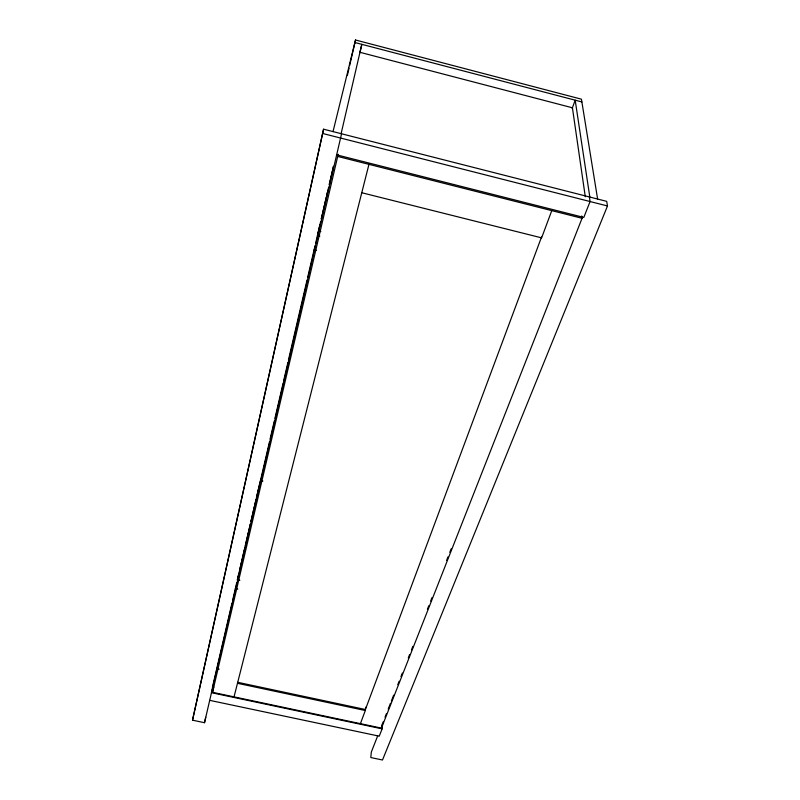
<?xml version="1.0" encoding="UTF-8"?>
<svg xmlns="http://www.w3.org/2000/svg" width="800" height="800" viewBox="0 0 800 800"><rect width="100%" height="100%" fill="white"/><g stroke="black" fill="none" stroke-linecap="round" stroke-linejoin="round"><path stroke-width="1.2" d="M213.79 686.9L212.54 692.31L381.45 728.11L381.64 725.9M209.7 700.35L379.25 736.17L382.13 728.85L382.51 724.44M360.41 723.65L365.31 710.52L365.64 707.21M341.56 133.78L204.5 722.7L192.51 720.18L323.57 129.2L606.68 201.35L607.49 205.97L382.5 760L370.81 757.55L371.32 752.06L377.71 735.8M323.57 129.2L192.51 720.18M347.4 75.37L349.06 68.07M349.62 65.63L355.52 40L581.43 99.18L597.61 199.03M338.21 154.27L337.71 156.44L582.05 218.29L381.45 728.11M238.61 574.56L237.41 579.72L239.85 580.25M239.73 569.74L244.77 548.03M245.33 545.62L250.36 523.92M250.92 521.51L255.96 499.8M256.52 497.39L260.16 481.72M204.5 722.7L205.75 717.29M212.74 687.28L211.48 692.7L382.13 728.85M317.95 233.23L318.47 231.01L320.88 231.6M318.75 229.81L320.7 221.41M321.25 219.01L322.36 214.22M322.92 211.82L326.26 197.42M326.81 195.03L327.93 190.23M329.32 184.23L333.49 166.24M341.11 133.67L361.82 44.33L359.84 52.84M212.39 687.41L231.97 603.13M232.51 600.84L236.75 582.59M237.32 580.16L250.33 524.19M250.89 521.76L269.56 441.46M270.06 439.13L274.37 420.78M274.93 418.35L283.13 383.07M283.61 380.82L287.94 362.39M288.41 360.17L307.04 279.99M307.61 277.57L315.09 245.59M315.66 243.16L319.9 224.91M321.31 218.83L325.55 200.58M326.12 198.15L328.66 187.2M329.23 184.76L330.36 179.9M330.93 177.46L333.47 166.51M212.54 692.31L338.14 154.53M333.02 131.61L355.52 40M234.04 696.87L368.96 164.35M572.19 108.41L575.18 100.19L589.82 197.05M541.55 236.99L365.41 709.51L237.68 682.3M551.77 210.62L541.62 237.86L361.77 192.74M381.81 725.35L383.18 721.86M385.01 717.22L386.38 713.73M388.2 709.09L390.48 703.28M391.39 700.96L393.67 695.15M397.78 684.7L399.15 681.22M400.97 676.57L402.34 673.09M408.27 657.99L409.64 654.5M411.47 649.86L412.84 646.38M427.43 609.21L428.8 605.73M430.63 601.08L432 597.6M446.59 560.44L447.96 556.95M449.79 552.31L451.16 548.82M216.75 668.61L219.16 669.13M237.48 683.3L365.31 710.52M235.36 588.57L237.79 589.11M260.44 480.51L262.88 481.07M317.44 235.46L319.85 236.06M314.1 249.8L316.52 250.4M336.66 154.85L583.81 217.43L590.08 201.54L589.39 196.94M322.46 133.43L607.49 205.97M359.97 52.31L572.42 107.79L585.29 196.75M354.9 42.52L581.88 101.94M581.74 215.95L582.05 218.29"/></g></svg>
